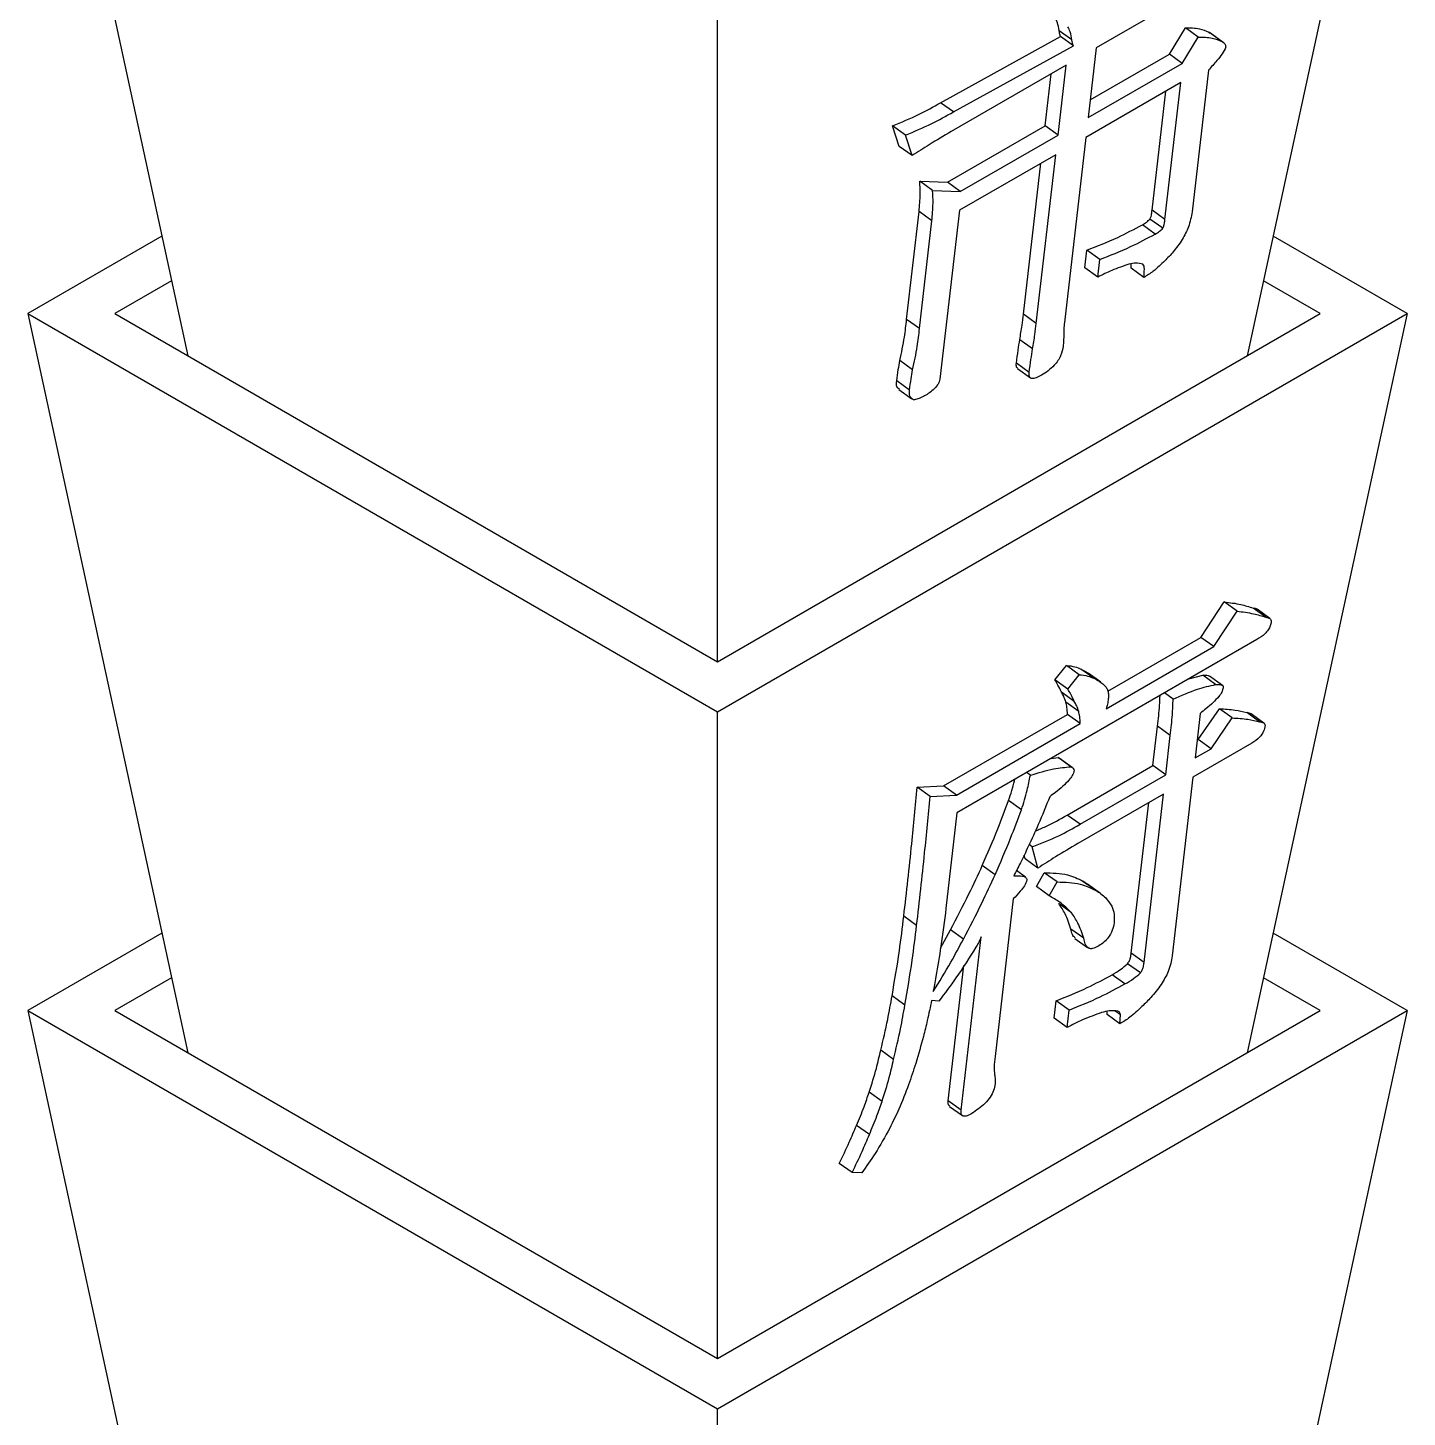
# Model space of a CAD drawing. Header units: millimetres. Extents: x 68 to 201, y 10 to 192.
# Drawn here: x 171.69 to 194.31, y 64.42 to 87.21 of the extents above; entities that cross this region are included whole.
import ezdxf

# ---------------------------------------------------------------- set-up
doc = ezdxf.new("R2010")
doc.units = ezdxf.units.MM

msp = doc.modelspace()

# ---------------------------------------------------------------- linework, layer by layer
at = {"color": 7, "linetype": 'Continuous', "lineweight": 25}
for p, q in [((171.687, 93.957), (174.312, 81.832)), ((194.315, 93.957), (191.69, 81.832)), ((191.766, 88.359), (189.213, 86.885)), ((183.001, 76.816), (183.001, 87.425)), ((186.659, 85.985), (188.629, 87.069)), ((188.815, 87.014), (188.605, 87.166)), ((188.839, 86.917), (188.629, 87.069)), ((190.413, 86.782), (190.677, 87.213)), ((190.624, 86.63), (190.887, 87.061)), ((190.887, 87.061), (190.677, 87.213)), ((191.062, 87.142), (191.084, 87.124)), ((191.272, 86.99), (191.062, 87.142)), ((191.297, 86.975), (191.086, 87.127)), ((186.87, 85.833), (188.839, 86.917)), ((189.213, 86.885), (189.081, 85.74)), ((189.081, 85.74), (190.624, 86.63)), ((189.114, 86.032), (190.413, 86.782)), ((190.624, 86.63), (190.413, 86.782)), ((188.719, 86.6), (186.833, 85.511)), ((188.376, 85.606), (188.475, 86.459)), ((188.587, 85.455), (188.719, 86.6)), ((191.053, 86.518), (190.785, 84.195)), ((190.6, 86.316), (189.043, 85.417)), ((190.13, 84.224), (190.355, 86.175)), ((190.341, 84.072), (190.6, 86.316)), ((186.87, 85.833), (186.659, 85.985)), ((185.982, 85.269), (185.873, 85.607)), ((186.084, 85.455), (185.873, 85.607)), ((186.773, 84.681), (188.376, 85.606)), ((188.587, 85.455), (188.376, 85.606)), ((186.193, 85.117), (185.982, 85.269)), ((186.193, 85.117), (186.084, 85.455)), ((186.984, 84.529), (188.587, 85.455)), ((189.043, 85.417), (188.693, 82.378)), ((188.55, 85.132), (186.969, 84.22)), ((188.23, 82.365), (188.55, 85.132)), ((188.02, 82.517), (188.305, 84.991)), ((186.318, 84.697), (186.773, 84.681)), ((186.528, 84.545), (186.318, 84.697)), ((186.984, 84.529), (186.773, 84.681)), ((186.528, 84.545), (186.984, 84.529)), ((186.104, 82.431), (186.308, 84.199)), ((186.518, 84.047), (186.308, 84.199)), ((186.969, 84.22), (186.649, 81.452)), ((190.341, 84.072), (190.13, 84.224)), ((186.314, 82.28), (186.518, 84.047)), ((190.181, 83.831), (189.97, 83.983)), ((190.306, 83.925), (190.095, 84.077)), ((173.887, 83.795), (171.687, 82.525)), ((194.315, 82.525), (192.115, 83.795)), ((189.029, 83.277), (189.062, 83.567)), ((189.273, 83.415), (189.062, 83.567)), ((189.239, 83.125), (189.273, 83.415)), ((189.239, 83.125), (189.029, 83.277)), ((189.784, 83.271), (189.788, 83.342)), ((189.995, 83.119), (189.784, 83.271)), ((174.046, 83.064), (173.113, 82.525)), ((192.889, 82.525), (191.956, 83.064)), ((171.687, 82.525), (183.001, 75.994)), ((171.687, 82.525), (174.312, 70.401)), ((173.113, 82.525), (183.001, 76.816)), ((183.001, 75.994), (194.315, 82.525)), ((183.001, 76.816), (192.889, 82.525)), ((188.23, 82.365), (188.02, 82.517)), ((194.315, 82.525), (191.69, 70.401)), ((186.314, 82.28), (186.104, 82.431)), ((188.17, 81.946), (187.96, 82.098)), ((186.201, 81.604), (185.991, 81.756)), ((188.114, 81.562), (187.904, 81.714)), ((187.924, 81.624), (188.134, 81.472)), ((186.151, 81.272), (185.94, 81.424)), ((185.977, 81.279), (186.188, 81.127)), ((190.931, 77.215), (191.312, 77.798)), ((191.523, 77.646), (191.312, 77.798)), ((191.141, 77.064), (191.523, 77.646)), ((191.997, 77.545), (191.786, 77.697)), ((192.063, 77.524), (191.852, 77.676)), ((191.848, 77.178), (186.929, 74.338)), ((189.375, 76.044), (191.141, 77.064)), ((189.405, 76.335), (190.931, 77.215)), ((191.141, 77.064), (190.931, 77.215)), ((188.536, 76.519), (188.724, 76.754)), ((188.935, 76.602), (188.724, 76.754)), ((188.746, 76.368), (188.935, 76.602)), ((189.174, 76.544), (188.963, 76.695)), ((189.29, 76.478), (189.08, 76.629)), ((190.734, 76.535), (190.961, 76.594)), ((191.172, 76.442), (190.961, 76.594)), ((191.285, 76.427), (191.074, 76.579)), ((188.746, 76.368), (188.536, 76.519)), ((188.853, 76.166), (188.643, 76.318)), ((188.926, 75.998), (188.715, 76.15)), ((190.475, 76.203), (190.335, 76.304)), ((183.001, 65.385), (183.001, 75.994)), ((186.708, 74.778), (188.741, 75.952)), ((188.952, 75.8), (188.741, 75.952)), ((190.919, 75.969), (190.835, 75.238)), ((190.886, 75.541), (191.233, 76.046)), ((191.097, 75.389), (191.444, 75.894)), ((191.444, 75.894), (191.233, 76.046)), ((191.893, 75.831), (191.682, 75.983)), ((191.965, 75.809), (191.755, 75.961)), ((186.919, 74.626), (188.952, 75.8)), ((190.144, 75.113), (190.219, 75.76)), ((190.429, 75.608), (190.219, 75.76)), ((190.355, 74.961), (190.429, 75.608)), ((191.765, 75.481), (190.799, 74.923)), ((190.869, 75.531), (190.886, 75.541)), ((191.097, 75.389), (190.886, 75.541)), ((188.476, 75.231), (188.587, 75.245)), ((188.587, 75.245), (188.607, 75.231)), ((188.798, 75.093), (188.587, 75.245)), ((188.819, 75.08), (188.608, 75.232)), ((190.835, 75.238), (191.097, 75.389)), ((188.133, 74.953), (188.071, 74.997)), ((188.738, 74.301), (190.144, 75.113)), ((190.355, 74.961), (190.144, 75.113)), ((186.277, 74.758), (186.708, 74.778)), ((186.488, 74.606), (186.277, 74.758)), ((186.919, 74.626), (186.708, 74.778)), ((188.948, 74.149), (190.355, 74.961)), ((190.799, 74.923), (190.46, 71.992)), ((186.488, 74.606), (186.919, 74.626)), ((187.987, 74.388), (187.777, 74.54)), ((190.318, 74.646), (188.912, 73.834)), ((189.999, 71.885), (190.318, 74.646)), ((186.929, 74.338), (186.748, 72.767)), ((188.948, 74.149), (188.738, 74.301)), ((189.789, 72.037), (190.074, 74.505)), ((188.046, 73.582), (188.03, 73.642)), ((188.164, 73.779), (188.113, 73.816)), ((188.257, 73.43), (188.164, 73.779)), ((187.555, 73.322), (187.345, 73.474)), ((188.056, 73.281), (187.905, 73.39)), ((188.257, 73.43), (188.046, 73.582)), ((188.232, 73.127), (188.362, 73.355)), ((188.572, 73.203), (188.362, 73.355)), ((188.443, 72.975), (188.572, 73.203)), ((188.996, 73.218), (189.068, 73.163)), ((189.206, 73.066), (188.996, 73.218)), ((189.283, 73.016), (189.072, 73.168)), ((188.443, 72.975), (188.232, 73.127)), ((187.853, 72.926), (187.554, 70.34)), ((188.809, 72.697), (188.599, 72.849)), ((186.268, 72.49), (186.057, 72.642)), ((173.887, 72.363), (171.687, 71.093)), ((186.66, 72.116), (186.824, 72.418)), ((187.035, 72.266), (186.824, 72.418)), ((186.998, 69.461), (187.326, 72.301)), ((189.009, 72.279), (188.799, 72.431)), ((188.862, 72.278), (189.072, 72.126)), ((194.315, 71.093), (192.115, 72.363)), ((189.999, 71.885), (189.789, 72.037)), ((186.787, 69.613), (187.044, 71.832)), ((189.938, 71.711), (189.727, 71.863)), ((174.046, 71.632), (173.113, 71.093)), ((189.685, 71.53), (189.474, 71.682)), ((192.889, 71.093), (191.956, 71.632)), ((186.075, 71.183), (185.864, 71.335)), ((186.633, 71.25), (186.513, 71.26)), ((188.526, 70.971), (188.559, 71.255)), ((188.769, 71.103), (188.559, 71.255)), ((171.687, 71.093), (183.001, 64.562)), ((171.687, 71.093), (174.312, 58.969)), ((173.113, 71.093), (183.001, 65.385)), ((183.001, 64.562), (194.315, 71.093)), ((183.001, 65.385), (192.889, 71.093)), ((188.737, 70.819), (188.526, 70.971)), ((188.737, 70.819), (188.769, 71.103)), ((189.393, 71.03), (189.395, 71.082)), ((189.603, 70.878), (189.393, 71.03)), ((189.61, 71.023), (189.521, 71.087)), ((189.603, 70.878), (189.61, 71.023)), ((194.315, 71.093), (191.69, 58.969)), ((185.889, 70.294), (185.679, 70.446)), ((185.7, 69.603), (185.489, 69.755)), ((186.998, 69.461), (186.787, 69.613)), ((186.808, 69.523), (187.018, 69.371)), ((185.492, 69.059), (185.281, 69.211)), ((185.209, 68.436), (184.998, 68.588)), ((185.368, 68.433), (185.209, 68.436)), ((183.001, 53.953), (183.001, 64.562))]:
    msp.add_line(p, q, dxfattribs=at)
for points, knots in [([(188.605, 87.166), (188.597, 87.212), (188.584, 87.294), (188.55, 87.356), (188.535, 87.384)], [0, 0, 0, 0, 0.559628, 1, 1, 1, 1]), ([(188.629, 87.069), (188.623, 87.086), (188.612, 87.115), (188.607, 87.15), (188.605, 87.166)], [0, 0, 0, 0, 0.55972, 1, 1, 1, 1]), ([(188.815, 87.014), (188.808, 87.06), (188.794, 87.142), (188.761, 87.205), (188.746, 87.232)], [0, 0, 0, 0, 0.559628, 1, 1, 1, 1]), ([(190.677, 87.213), (190.756, 87.213), (190.898, 87.213), (191.012, 87.164), (191.062, 87.142)], [0, 0, 0, 0, 0.56057, 1, 1, 1, 1]), ([(190.887, 87.061), (190.967, 87.061), (191.108, 87.061), (191.222, 87.012), (191.272, 86.99)], [0, 0, 0, 0, 0.560572, 1, 1, 1, 1]), ([(188.839, 86.917), (188.833, 86.934), (188.822, 86.963), (188.817, 86.998), (188.815, 87.014)], [0, 0, 0, 0, 0.559705, 1, 1, 1, 1]), ([(191.34, 86.9), (191.322, 86.861), (191.284, 86.782), (191.177, 86.656), (191.1, 86.57), (191.053, 86.518)], [0, 0, 0, 0, 0.27532, 0.557107, 1, 1, 1, 1]), ([(191.272, 86.99), (191.291, 86.98), (191.324, 86.962), (191.335, 86.919), (191.34, 86.9)], [0, 0, 0, 0, 0.562715, 1, 1, 1, 1]), ([(185.873, 85.607), (186.018, 85.665), (186.276, 85.77), (186.542, 85.919), (186.659, 85.985)], [0, 0, 0, 0, 0.559898, 1, 1, 1, 1]), ([(186.084, 85.455), (186.228, 85.513), (186.486, 85.618), (186.752, 85.767), (186.87, 85.833)], [0, 0, 0, 0, 0.559898, 1, 1, 1, 1]), ([(186.833, 85.511), (186.713, 85.441), (186.501, 85.316), (186.287, 85.178), (186.193, 85.117)], [0, 0, 0, 0, 0.560015, 1, 1, 1, 1]), ([(186.308, 84.199), (186.316, 84.296), (186.332, 84.47), (186.322, 84.627), (186.318, 84.697)], [0, 0, 0, 0, 0.5598254, 1, 1, 1, 1]), ([(186.518, 84.047), (186.527, 84.144), (186.542, 84.318), (186.533, 84.476), (186.528, 84.545)], [0, 0, 0, 0, 0.5598254, 1, 1, 1, 1]), ([(190.095, 84.077), (190.102, 84.092), (190.116, 84.121), (190.123, 84.169), (190.127, 84.203), (190.13, 84.224)], [0, 0, 0, 0, 0.276841, 0.558957, 1, 1, 1, 1]), ([(190.785, 84.195), (190.771, 84.114), (190.746, 83.968), (190.662, 83.81), (190.625, 83.74)], [0, 0, 0, 0, 0.5599696, 1, 1, 1, 1]), ([(189.062, 83.567), (189.229, 83.632), (189.527, 83.747), (189.835, 83.911), (189.97, 83.983)], [0, 0, 0, 0, 0.560072, 1, 1, 1, 1]), ([(189.97, 83.983), (189.994, 83.996), (190.036, 84.02), (190.077, 84.06), (190.095, 84.077)], [0, 0, 0, 0, 0.561953, 1, 1, 1, 1]), ([(190.181, 83.831), (190.205, 83.844), (190.247, 83.868), (190.288, 83.908), (190.306, 83.925)], [0, 0, 0, 0, 0.56195, 1, 1, 1, 1]), ([(190.306, 83.925), (190.313, 83.94), (190.326, 83.97), (190.333, 84.018), (190.338, 84.051), (190.341, 84.072)], [0, 0, 0, 0, 0.27683, 0.55895, 1, 1, 1, 1]), ([(189.273, 83.415), (189.44, 83.48), (189.738, 83.595), (190.046, 83.759), (190.181, 83.831)], [0, 0, 0, 0, 0.560072, 1, 1, 1, 1]), ([(190.625, 83.74), (190.576, 83.67), (190.488, 83.546), (190.385, 83.44), (190.34, 83.393)], [0, 0, 0, 0, 0.559384, 1, 1, 1, 1]), ([(189.751, 83.336), (189.658, 83.305), (189.491, 83.25), (189.316, 83.163), (189.239, 83.125)], [0, 0, 0, 0, 0.559837, 1, 1, 1, 1]), ([(189.978, 83.336), (189.94, 83.346), (189.873, 83.363), (189.789, 83.344), (189.751, 83.336)], [0, 0, 0, 0, 0.559109, 1, 1, 1, 1]), ([(189.995, 83.119), (189.998, 83.165), (190.003, 83.228), (190.003, 83.307), (189.986, 83.326), (189.978, 83.336)], [0, 0, 0, 0, 0.559553, 0.781613, 1, 1, 1, 1]), ([(190.34, 83.393), (190.276, 83.332), (190.163, 83.222), (190.046, 83.151), (189.995, 83.119)], [0, 0, 0, 0, 0.559409, 1, 1, 1, 1]), ([(187.96, 82.098), (187.972, 82.177), (187.995, 82.318), (188.012, 82.456), (188.02, 82.517)], [0, 0, 0, 0, 0.559995, 1, 1, 1, 1]), ([(185.991, 81.756), (186.019, 81.885), (186.069, 82.117), (186.093, 82.335), (186.104, 82.431)], [0, 0, 0, 0, 0.559663, 1, 1, 1, 1]), ([(186.201, 81.604), (186.229, 81.733), (186.28, 81.965), (186.304, 82.183), (186.314, 82.28)], [0, 0, 0, 0, 0.559663, 1, 1, 1, 1]), ([(188.17, 81.946), (188.183, 82.025), (188.206, 82.166), (188.223, 82.304), (188.23, 82.365)], [0, 0, 0, 0, 0.55999, 1, 1, 1, 1]), ([(188.693, 82.378), (188.688, 82.342), (188.68, 82.277), (188.68, 82.217), (188.68, 82.191)], [0, 0, 0, 0, 0.560206, 1, 1, 1, 1]), ([(187.904, 81.714), (187.913, 81.785), (187.929, 81.911), (187.95, 82.041), (187.96, 82.098)], [0, 0, 0, 0, 0.559994, 1, 1, 1, 1]), ([(188.68, 82.191), (188.68, 82.155), (188.679, 82.09), (188.674, 82.022), (188.672, 81.992)], [0, 0, 0, 0, 0.560001, 1, 1, 1, 1]), ([(188.114, 81.562), (188.123, 81.633), (188.139, 81.759), (188.161, 81.889), (188.17, 81.946)], [0, 0, 0, 0, 0.559996, 1, 1, 1, 1]), ([(188.672, 81.992), (188.663, 81.941), (188.645, 81.839), (188.506, 81.636), (188.387, 81.56), (188.314, 81.514)], [0, 0, 0, 0, 0.280786, 0.559711, 1, 1, 1, 1]), ([(185.94, 81.424), (185.949, 81.485), (185.964, 81.595), (185.983, 81.706), (185.991, 81.756)], [0, 0, 0, 0, 0.559987, 1, 1, 1, 1]), ([(186.151, 81.272), (186.159, 81.333), (186.174, 81.443), (186.193, 81.554), (186.201, 81.604)], [0, 0, 0, 0, 0.559987, 1, 1, 1, 1]), ([(187.928, 81.63), (187.92, 81.635), (187.898, 81.649), (187.902, 81.689), (187.904, 81.714)], [0, 0, 0, 0, 0.366586, 1, 1, 1, 1]), ([(185.984, 81.287), (185.968, 81.299), (185.933, 81.324), (185.938, 81.388), (185.94, 81.424)], [0, 0, 0, 0, 0.443453, 1, 1, 1, 1]), ([(186.649, 81.452), (186.646, 81.437), (186.641, 81.407), (186.603, 81.341), (186.512, 81.245), (186.432, 81.197), (186.378, 81.165)], [0, 0, 0, 0, 0.125153, 0.250342, 0.499363, 1, 1, 1, 1]), ([(188.314, 81.514), (188.285, 81.499), (188.227, 81.468), (188.153, 81.454), (188.111, 81.491), (188.113, 81.538), (188.114, 81.562)], [0, 0, 0, 0, 0.281327, 0.560983, 0.779496, 1, 1, 1, 1]), ([(186.218, 81.111), (186.192, 81.128), (186.145, 81.158), (186.149, 81.237), (186.151, 81.272)], [0, 0, 0, 0, 0.558752, 1, 1, 1, 1]), ([(186.378, 81.165), (186.347, 81.15), (186.291, 81.124), (186.24, 81.115), (186.218, 81.111)], [0, 0, 0, 0, 0.559016, 1, 1, 1, 1]), ([(191.312, 77.798), (191.405, 77.786), (191.57, 77.765), (191.72, 77.718), (191.786, 77.697)], [0, 0, 0, 0, 0.559991, 1, 1, 1, 1]), ([(191.523, 77.646), (191.615, 77.634), (191.78, 77.613), (191.931, 77.566), (191.997, 77.545)], [0, 0, 0, 0, 0.559992, 1, 1, 1, 1]), ([(191.786, 77.697), (191.812, 77.695), (191.837, 77.693), (191.852, 77.676), (191.852, 77.676)], [0, 0, 0, 0, 0.991376, 1, 1, 1, 1]), ([(191.997, 77.545), (192.02, 77.541), (192.053, 77.535), (192.083, 77.507), (192.084, 77.483), (192.085, 77.471)], [0, 0, 0, 0, 0.559403, 0.780508, 1, 1, 1, 1]), ([(192.085, 77.471), (192.081, 77.45), (192.074, 77.408), (192.036, 77.336), (191.959, 77.247), (191.894, 77.207), (191.848, 77.178)], [0, 0, 0, 0, 0.187397, 0.373578, 0.560413, 1, 1, 1, 1]), ([(188.724, 76.754), (188.772, 76.749), (188.859, 76.741), (188.931, 76.709), (188.963, 76.695)], [0, 0, 0, 0, 0.560205, 1, 1, 1, 1]), ([(188.935, 76.602), (188.983, 76.597), (189.069, 76.589), (189.142, 76.557), (189.174, 76.544)], [0, 0, 0, 0, 0.560206, 1, 1, 1, 1]), ([(188.963, 76.695), (188.993, 76.681), (189.034, 76.662), (189.069, 76.635), (189.078, 76.627)], [0, 0, 0, 0, 0.726099, 1, 1, 1, 1]), ([(190.961, 76.594), (190.993, 76.596), (191.035, 76.599), (191.066, 76.582), (191.074, 76.578)], [0, 0, 0, 0, 0.746612, 1, 1, 1, 1]), ([(188.643, 76.318), (188.624, 76.357), (188.591, 76.427), (188.553, 76.491), (188.536, 76.519)], [0, 0, 0, 0, 0.559969, 1, 1, 1, 1]), ([(188.853, 76.166), (188.835, 76.205), (188.801, 76.275), (188.763, 76.339), (188.746, 76.368)], [0, 0, 0, 0, 0.559969, 1, 1, 1, 1]), ([(189.174, 76.544), (189.203, 76.529), (189.255, 76.504), (189.3, 76.468), (189.32, 76.452)], [0, 0, 0, 0, 0.560099, 1, 1, 1, 1]), ([(189.32, 76.452), (189.34, 76.436), (189.375, 76.407), (189.395, 76.361), (189.404, 76.341)], [0, 0, 0, 0, 0.560513, 1, 1, 1, 1]), ([(190.475, 76.203), (190.609, 76.263), (190.85, 76.369), (191.073, 76.42), (191.172, 76.442)], [0, 0, 0, 0, 0.560115, 1, 1, 1, 1]), ([(191.298, 76.39), (191.291, 76.365), (191.277, 76.316), (191.213, 76.23), (191.163, 76.178), (191.133, 76.146)], [0, 0, 0, 0, 0.278116, 0.559472, 1, 1, 1, 1]), ([(191.172, 76.442), (191.202, 76.442), (191.244, 76.443), (191.292, 76.429), (191.296, 76.403), (191.298, 76.39)], [0, 0, 0, 0, 0.559251, 0.782266, 1, 1, 1, 1]), ([(188.715, 76.15), (188.704, 76.184), (188.685, 76.245), (188.656, 76.296), (188.643, 76.318)], [0, 0, 0, 0, 0.559888, 1, 1, 1, 1]), ([(188.741, 75.952), (188.74, 75.992), (188.738, 76.063), (188.722, 76.123), (188.715, 76.15)], [0, 0, 0, 0, 0.559737, 1, 1, 1, 1]), ([(188.926, 75.998), (188.915, 76.032), (188.895, 76.093), (188.866, 76.144), (188.853, 76.166)], [0, 0, 0, 0, 0.559888, 1, 1, 1, 1]), ([(189.412, 76.207), (189.408, 76.178), (189.4, 76.125), (189.383, 76.069), (189.375, 76.044)], [0, 0, 0, 0, 0.562818, 1, 1, 1, 1]), ([(189.404, 76.341), (189.409, 76.318), (189.417, 76.277), (189.414, 76.229), (189.412, 76.207)], [0, 0, 0, 0, 0.559978, 1, 1, 1, 1]), ([(190.219, 75.76), (190.232, 75.874), (190.252, 76.045), (190.258, 76.207), (190.26, 76.261)], [0, 0, 0, 0, 0.667631, 1, 1, 1, 1]), ([(190.429, 75.608), (190.442, 75.722), (190.465, 75.925), (190.472, 76.118), (190.475, 76.203)], [0, 0, 0, 0, 0.560012, 1, 1, 1, 1]), ([(191.133, 76.146), (191.093, 76.112), (191.022, 76.051), (190.951, 75.994), (190.919, 75.969)], [0, 0, 0, 0, 0.560036, 1, 1, 1, 1]), ([(188.952, 75.8), (188.95, 75.84), (188.948, 75.911), (188.932, 75.972), (188.926, 75.998)], [0, 0, 0, 0, 0.559733, 1, 1, 1, 1]), ([(191.233, 76.046), (191.321, 76.041), (191.477, 76.032), (191.619, 75.998), (191.682, 75.983)], [0, 0, 0, 0, 0.560026, 1, 1, 1, 1]), ([(191.444, 75.894), (191.531, 75.889), (191.688, 75.881), (191.83, 75.846), (191.893, 75.831)], [0, 0, 0, 0, 0.560026, 1, 1, 1, 1]), ([(191.682, 75.983), (191.706, 75.98), (191.733, 75.978), (191.751, 75.962), (191.754, 75.96)], [0, 0, 0, 0, 0.860707, 1, 1, 1, 1]), ([(191.983, 75.77), (191.977, 75.739), (191.966, 75.677), (191.881, 75.554), (191.809, 75.509), (191.765, 75.481)], [0, 0, 0, 0, 0.280892, 0.559409, 1, 1, 1, 1]), ([(191.893, 75.831), (191.915, 75.827), (191.946, 75.822), (191.978, 75.802), (191.981, 75.78), (191.983, 75.77)], [0, 0, 0, 0, 0.559767, 0.781037, 1, 1, 1, 1]), ([(188.133, 74.953), (188.262, 74.993), (188.494, 75.065), (188.705, 75.085), (188.798, 75.093)], [0, 0, 0, 0, 0.560027, 1, 1, 1, 1]), ([(188.851, 75.027), (188.843, 75.001), (188.826, 74.948), (188.753, 74.859), (188.699, 74.806), (188.666, 74.773)], [0, 0, 0, 0, 0.2767014, 0.559503, 1, 1, 1, 1]), ([(188.798, 75.093), (188.812, 75.086), (188.837, 75.073), (188.847, 75.041), (188.851, 75.027)], [0, 0, 0, 0, 0.5627444, 1, 1, 1, 1]), ([(186.057, 72.642), (186.102, 73.039), (186.183, 73.749), (186.249, 74.45), (186.277, 74.758)], [0, 0, 0, 0, 0.5600022, 1, 1, 1, 1]), ([(187.777, 74.54), (187.813, 74.649), (187.851, 74.766), (187.874, 74.877), (187.876, 74.885)], [0, 0, 0, 0, 0.929221, 1, 1, 1, 1]), ([(187.987, 74.388), (188.021, 74.496), (188.082, 74.689), (188.117, 74.872), (188.133, 74.953)], [0, 0, 0, 0, 0.5598595, 1, 1, 1, 1]), ([(188.666, 74.773), (188.626, 74.738), (188.555, 74.676), (188.483, 74.625), (188.451, 74.602)], [0, 0, 0, 0, 0.560351, 1, 1, 1, 1]), ([(186.268, 72.49), (186.313, 72.887), (186.394, 73.597), (186.459, 74.298), (186.488, 74.606)], [0, 0, 0, 0, 0.560002, 1, 1, 1, 1]), ([(187.345, 73.474), (187.431, 73.674), (187.586, 74.031), (187.719, 74.384), (187.777, 74.54)], [0, 0, 0, 0, 0.5599595, 1, 1, 1, 1]), ([(188.451, 74.602), (188.391, 74.45), (188.283, 74.178), (188.154, 73.904), (188.098, 73.784)], [0, 0, 0, 0, 0.559958, 1, 1, 1, 1]), ([(187.555, 73.322), (187.642, 73.522), (187.796, 73.879), (187.929, 74.233), (187.987, 74.388)], [0, 0, 0, 0, 0.5599595, 1, 1, 1, 1]), ([(188.216, 74.041), (188.273, 74.064), (188.443, 74.133), (188.62, 74.234), (188.738, 74.301)], [0, 0, 0, 0, 0.334517, 1, 1, 1, 1]), ([(188.164, 73.779), (188.308, 73.835), (188.565, 73.935), (188.831, 74.084), (188.948, 74.149)], [0, 0, 0, 0, 0.559915, 1, 1, 1, 1]), ([(188.098, 73.784), (188.056, 73.694), (187.982, 73.534), (187.898, 73.374), (187.861, 73.304)], [0, 0, 0, 0, 0.5599199, 1, 1, 1, 1]), ([(188.912, 73.834), (188.79, 73.762), (188.572, 73.633), (188.353, 73.492), (188.257, 73.43)], [0, 0, 0, 0, 0.560007, 1, 1, 1, 1]), ([(186.824, 72.418), (186.927, 72.615), (187.111, 72.967), (187.273, 73.319), (187.345, 73.474)], [0, 0, 0, 0, 0.55994, 1, 1, 1, 1]), ([(187.035, 72.266), (187.138, 72.463), (187.321, 72.815), (187.484, 73.167), (187.555, 73.322)], [0, 0, 0, 0, 0.55994, 1, 1, 1, 1]), ([(188.077, 73.236), (188.066, 73.204), (188.042, 73.139), (187.954, 73.035), (187.891, 72.967), (187.853, 72.926)], [0, 0, 0, 0, 0.275865, 0.559142, 1, 1, 1, 1]), ([(187.861, 73.304), (187.91, 73.305), (187.978, 73.307), (188.059, 73.291), (188.071, 73.254), (188.077, 73.236)], [0, 0, 0, 0, 0.562352, 0.783251, 1, 1, 1, 1]), ([(188.362, 73.355), (188.493, 73.352), (188.728, 73.347), (188.914, 73.257), (188.996, 73.218)], [0, 0, 0, 0, 0.56029, 1, 1, 1, 1]), ([(188.572, 73.203), (188.704, 73.2), (188.939, 73.195), (189.125, 73.106), (189.206, 73.066)], [0, 0, 0, 0, 0.560291, 1, 1, 1, 1]), ([(188.809, 72.697), (188.748, 72.758), (188.638, 72.868), (188.502, 72.942), (188.443, 72.975)], [0, 0, 0, 0, 0.5598316, 1, 1, 1, 1]), ([(189.206, 73.066), (189.264, 73.029), (189.367, 72.963), (189.436, 72.856), (189.467, 72.809)], [0, 0, 0, 0, 0.560147, 1, 1, 1, 1]), ([(186.748, 72.767), (186.723, 72.562), (186.677, 72.195), (186.611, 71.818), (186.582, 71.651)], [0, 0, 0, 0, 0.559976, 1, 1, 1, 1]), ([(188.799, 72.431), (188.77, 72.518), (188.718, 72.673), (188.635, 72.795), (188.599, 72.849)], [0, 0, 0, 0, 0.560032, 1, 1, 1, 1]), ([(189.467, 72.809), (189.484, 72.765), (189.515, 72.687), (189.51, 72.581), (189.508, 72.533)], [0, 0, 0, 0, 0.56016, 1, 1, 1, 1]), ([(185.864, 71.335), (185.907, 71.582), (185.982, 72.024), (186.034, 72.453), (186.057, 72.642)], [0, 0, 0, 0, 0.559983, 1, 1, 1, 1]), ([(186.075, 71.183), (186.117, 71.43), (186.193, 71.872), (186.245, 72.301), (186.268, 72.49)], [0, 0, 0, 0, 0.559983, 1, 1, 1, 1]), ([(189.009, 72.279), (188.98, 72.366), (188.928, 72.521), (188.845, 72.643), (188.809, 72.697)], [0, 0, 0, 0, 0.56003, 1, 1, 1, 1]), ([(189.508, 72.533), (189.501, 72.493), (189.487, 72.414), (189.414, 72.285), (189.321, 72.197), (189.265, 72.162), (189.236, 72.144)], [0, 0, 0, 0, 0.280496, 0.55852, 0.778888, 1, 1, 1, 1]), ([(186.541, 71.408), (186.639, 71.567), (186.814, 71.85), (186.967, 72.139), (187.035, 72.266)], [0, 0, 0, 0, 0.560015, 1, 1, 1, 1]), ([(187.326, 72.301), (187.312, 72.269), (187.286, 72.212), (187.252, 72.156), (187.238, 72.132)], [0, 0, 0, 0, 0.559126, 1, 1, 1, 1]), ([(188.868, 72.286), (188.851, 72.302), (188.814, 72.337), (188.804, 72.399), (188.799, 72.431)], [0, 0, 0, 0, 0.4791063, 1, 1, 1, 1]), ([(189.096, 72.113), (189.072, 72.135), (189.028, 72.175), (189.015, 72.247), (189.009, 72.279)], [0, 0, 0, 0, 0.558165, 1, 1, 1, 1]), ([(187.238, 72.132), (187.132, 71.963), (186.944, 71.661), (186.728, 71.376), (186.633, 71.25)], [0, 0, 0, 0, 0.559761, 1, 1, 1, 1]), ([(189.236, 72.144), (189.207, 72.129), (189.154, 72.103), (189.114, 72.11), (189.096, 72.113)], [0, 0, 0, 0, 0.559978, 1, 1, 1, 1]), ([(189.727, 71.863), (189.739, 71.88), (189.763, 71.913), (189.779, 71.973), (189.785, 72.013), (189.789, 72.037)], [0, 0, 0, 0, 0.276448, 0.559576, 1, 1, 1, 1]), ([(189.474, 71.682), (189.522, 71.709), (189.607, 71.756), (189.69, 71.831), (189.727, 71.863)], [0, 0, 0, 0, 0.560965, 1, 1, 1, 1]), ([(189.938, 71.711), (189.949, 71.728), (189.973, 71.761), (189.99, 71.821), (189.996, 71.861), (189.999, 71.885)], [0, 0, 0, 0, 0.276459, 0.559575, 1, 1, 1, 1]), ([(190.46, 71.992), (190.445, 71.907), (190.418, 71.756), (190.322, 71.593), (190.279, 71.522)], [0, 0, 0, 0, 0.559657, 1, 1, 1, 1]), ([(186.582, 71.651), (186.574, 71.606), (186.561, 71.525), (186.547, 71.443), (186.541, 71.408)], [0, 0, 0, 0, 0.560025, 1, 1, 1, 1]), ([(188.559, 71.255), (188.727, 71.323), (189.028, 71.443), (189.338, 71.609), (189.474, 71.682)], [0, 0, 0, 0, 0.560043, 1, 1, 1, 1]), ([(189.685, 71.53), (189.732, 71.557), (189.817, 71.605), (189.901, 71.679), (189.938, 71.711)], [0, 0, 0, 0, 0.560966, 1, 1, 1, 1]), ([(185.679, 70.446), (185.719, 70.615), (185.79, 70.915), (185.842, 71.206), (185.864, 71.335)], [0, 0, 0, 0, 0.559956, 1, 1, 1, 1]), ([(188.769, 71.103), (188.938, 71.171), (189.239, 71.291), (189.549, 71.457), (189.685, 71.53)], [0, 0, 0, 0, 0.560043, 1, 1, 1, 1]), ([(190.279, 71.522), (190.224, 71.449), (190.126, 71.318), (190.013, 71.209), (189.964, 71.161)], [0, 0, 0, 0, 0.559206, 1, 1, 1, 1]), ([(185.889, 70.294), (185.929, 70.463), (186.001, 70.763), (186.052, 71.055), (186.075, 71.183)], [0, 0, 0, 0, 0.559956, 1, 1, 1, 1]), ([(186.513, 71.26), (186.49, 71.151), (186.45, 70.957), (186.401, 70.758), (186.379, 70.671)], [0, 0, 0, 0, 0.559997, 1, 1, 1, 1]), ([(189.964, 71.161), (189.897, 71.098), (189.779, 70.986), (189.657, 70.911), (189.603, 70.878)], [0, 0, 0, 0, 0.559633, 1, 1, 1, 1]), ([(189.301, 71.061), (189.198, 71.024), (189.013, 70.96), (188.821, 70.862), (188.737, 70.819)], [0, 0, 0, 0, 0.559843, 1, 1, 1, 1]), ([(189.568, 71.086), (189.522, 71.091), (189.44, 71.099), (189.344, 71.072), (189.301, 71.061)], [0, 0, 0, 0, 0.5590896, 1, 1, 1, 1]), ([(189.61, 71.023), (189.607, 71.04), (189.602, 71.072), (189.578, 71.082), (189.568, 71.086)], [0, 0, 0, 0, 0.558441, 1, 1, 1, 1]), ([(186.379, 70.671), (186.339, 70.524), (186.267, 70.262), (186.175, 69.993), (186.135, 69.875)], [0, 0, 0, 0, 0.559942, 1, 1, 1, 1]), ([(185.489, 69.755), (185.531, 69.886), (185.605, 70.121), (185.656, 70.347), (185.679, 70.446)], [0, 0, 0, 0, 0.559901, 1, 1, 1, 1]), ([(185.7, 69.603), (185.741, 69.734), (185.816, 69.969), (185.867, 70.195), (185.889, 70.294)], [0, 0, 0, 0, 0.559904, 1, 1, 1, 1]), ([(187.554, 70.34), (187.547, 70.282), (187.536, 70.179), (187.542, 70.088), (187.544, 70.047)], [0, 0, 0, 0, 0.560325, 1, 1, 1, 1]), ([(187.544, 70.047), (187.55, 70.021), (187.56, 69.973), (187.557, 69.915), (187.555, 69.89)], [0, 0, 0, 0, 0.56002, 1, 1, 1, 1]), ([(185.281, 69.211), (185.324, 69.313), (185.401, 69.496), (185.462, 69.676), (185.489, 69.755)], [0, 0, 0, 0, 0.559901, 1, 1, 1, 1]), ([(186.135, 69.875), (186.085, 69.743), (185.995, 69.508), (185.878, 69.271), (185.827, 69.166)], [0, 0, 0, 0, 0.559929, 1, 1, 1, 1]), ([(187.555, 69.89), (187.549, 69.856), (187.537, 69.787), (187.476, 69.672), (187.353, 69.527), (187.249, 69.456), (187.175, 69.406)], [0, 0, 0, 0, 0.186858, 0.3732097, 0.5602085, 1, 1, 1, 1]), ([(185.492, 69.059), (185.535, 69.161), (185.612, 69.344), (185.673, 69.524), (185.7, 69.603)], [0, 0, 0, 0, 0.559901, 1, 1, 1, 1]), ([(186.811, 69.526), (186.802, 69.533), (186.782, 69.551), (186.786, 69.59), (186.787, 69.613)], [0, 0, 0, 0, 0.422128, 1, 1, 1, 1]), ([(187.175, 69.406), (187.149, 69.392), (187.095, 69.363), (187.028, 69.355), (186.994, 69.395), (186.997, 69.439), (186.998, 69.461)], [0, 0, 0, 0, 0.281317, 0.560412, 0.779633, 1, 1, 1, 1]), ([(184.998, 68.588), (185.054, 68.704), (185.155, 68.912), (185.243, 69.119), (185.281, 69.211)], [0, 0, 0, 0, 0.5599587, 1, 1, 1, 1]), ([(185.209, 68.436), (185.265, 68.552), (185.366, 68.76), (185.453, 68.968), (185.492, 69.059)], [0, 0, 0, 0, 0.559959, 1, 1, 1, 1]), ([(185.827, 69.166), (185.75, 69.026), (185.612, 68.775), (185.442, 68.538), (185.368, 68.433)], [0, 0, 0, 0, 0.559497, 1, 1, 1, 1])]:
    msp.add_open_spline(points, degree=3, knots=knots, dxfattribs=at)

doc.saveas('drawing.dxf')
